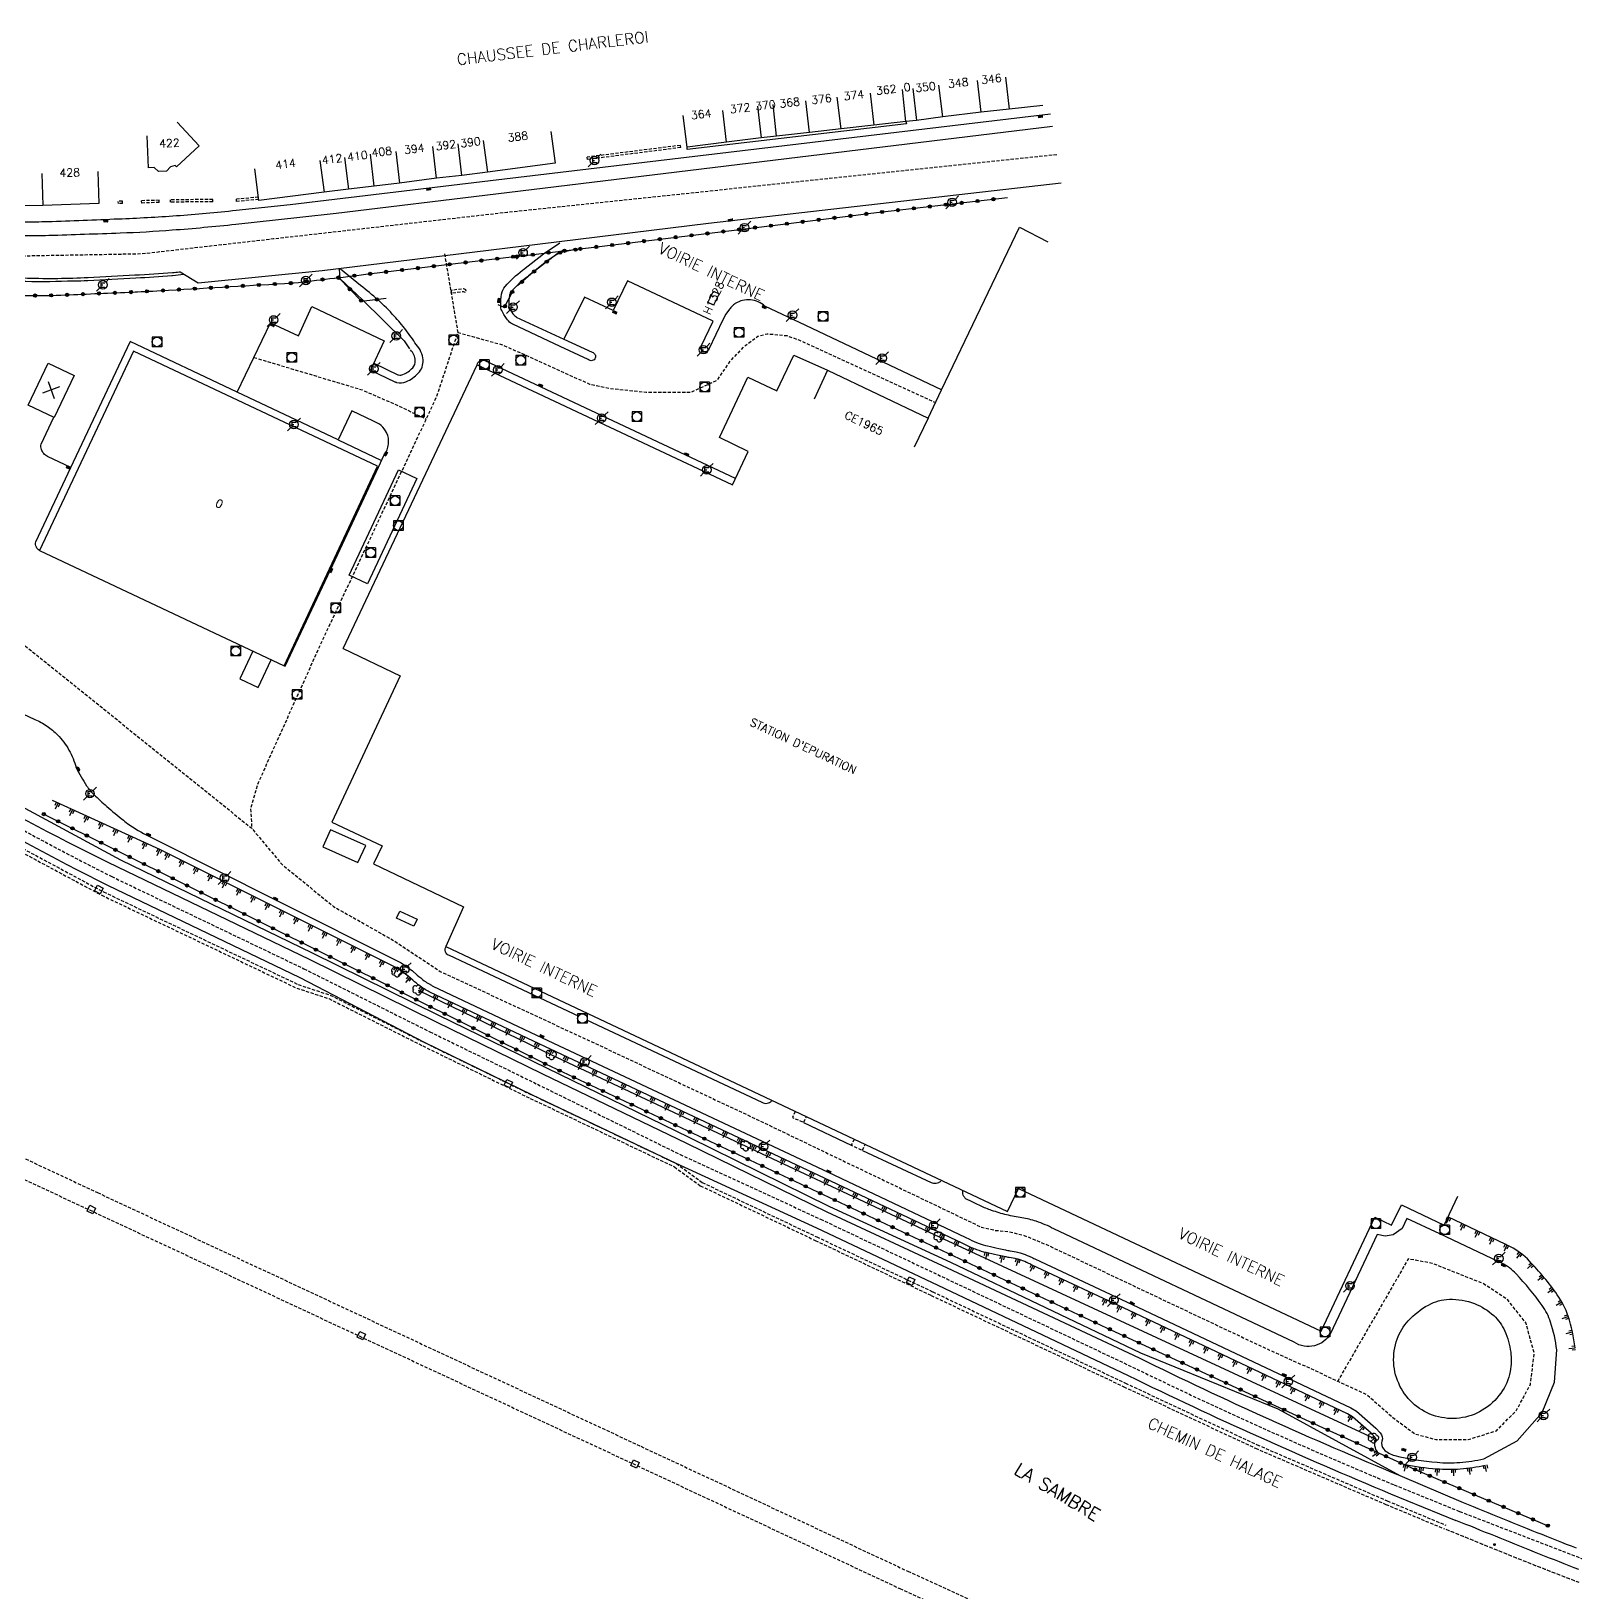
# Model space of a CAD drawing. Header units: millimetres. Extents: x 155999 to 157000, y 121000 to 122000.
# Drawn here: x 156177.3 to 156418.6, y 121188.3 to 121432.3 of the extents above; entities that cross this region are included whole.
import ezdxf
from ezdxf.enums import TextEntityAlignment as Align

# ---------------------------------------------------------------- set-up
doc = ezdxf.new("R2010")
doc.units = ezdxf.units.MM
doc.linetypes.add('DASHED', pattern=[0.75, 0.5, -0.25])
doc.layers.get('0').update_dxf_attribs({"linetype": 'CONTINUOUS'})
for name, color, linetype in [('W0001', 6, 'DASHED'), ('W0008', 7, 'CONTINUOUS'), ('W0017', 7, 'CONTINUOUS'), ('W0100', 7, 'CONTINUOUS'), ('W0112', 1, 'DASHED'), ('W0211', 2, 'CONTINUOUS'), ('W0300', 7, 'CONTINUOUS'), ('W0302', 3, 'CONTINUOUS'), ('W0322', 7, 'CONTINUOUS'), ('W0400', 7, 'CONTINUOUS'), ('W0420', 7, 'CONTINUOUS'), ('W0454', 7, 'CONTINUOUS'), ('W0471', 7, 'CONTINUOUS'), ('W0500', 5, 'DASHED'), ('W0984', 7, 'CONTINUOUS'), ('W0989', 7, 'CONTINUOUS'), ('W0991', 7, 'CONTINUOUS'), ('W1102', 7, 'CONTINUOUS')]:
    doc.layers.add(name, color=color, linetype=linetype)
doc.styles.get("Standard").update_dxf_attribs({"font": 'romans.shx', "width": 0.85})

# ---------------------------------------------------------------- blocks, each defined once
blk = doc.blocks.new('t211o')
at = {"color": 0, "linetype": 'Continuous'}
for p, q in [((-0.29, 0.5), (-0.29, 0)), ((0, 1), (0, 0)), ((0.29, 0.5), (0.29, 0))]:
    blk.add_line(p, q, dxfattribs=at)
blk = doc.blocks.new('t322o')
at = {"color": 0, "linetype": 'Continuous'}
for radius in [0.25, 0.15]:
    blk.add_circle((0, 0), radius, dxfattribs=at)
blk = doc.blocks.new('t991o')
at = {"color": 0, "linetype": 'Continuous'}
for p, q in [((-1, 1), (1, -1)), ((-1, -1), (1, 1))]:
    blk.add_line(p, q, dxfattribs=at)
blk = doc.blocks.new('T400')
for p, q in [((-0.15, 0.3), (0.15, 0.3)), ((-0.15, -0.25), (-0.15, 0.3)), ((-0.15, 0.15), (0.15, 0.15)), ((-0.15, 0), (0.15, 0)), ((0.15, 0.3), (0.15, -0.25)), ((-0.15, -0.15), (0.15, -0.15)), ((-0.15, -0.25), (-0.15, -0.3)), ((-0.15, -0.3), (0.15, -0.3)), ((0.15, -0.3), (0.15, -0.25))]:
    blk.add_line(p, q)
blk = doc.blocks.new('T300')
for p, q in [((-0.8, 0.51), (-0.86, 0.34)), ((-0.86, 0.34), (-0.86, 0.17)), ((-0.86, 0.17), (-0.74, 0.06)), ((-0.69, 0.63), (-0.8, 0.51)), ((-0.8, -0.06), (-0.74, 0.06)), ((-0.74, 0.06), (-0.69, 0.11)), ((-0.57, 0.69), (-0.69, 0.63)), ((-0.46, 0.69), (-0.57, 0.69)), ((-0.29, 0.63), (-0.46, 0.69)), ((-0.29, 0.63), (-0.17, 0.74)), ((-0.23, 0.57), (-0.29, 0.63)), ((-0.17, 0.74), (-0.06, 0.8)), ((-0.06, 0.8), (0.06, 0.8)), ((0.06, 0.8), (0.23, 0.74)), ((0.23, 0.74), (0.34, 0.63)), ((0.34, 0.63), (0.4, 0.51)), ((0.46, 0.46), (0.34, 0.46)), ((0.4, 0.51), (0.4, 0.46)), ((0.57, 0.4), (0.46, 0.46)), ((0.57, 0.4), (0.69, 0.29)), ((0.69, 0.29), (0.74, 0.17)), ((0.74, 0.06), (0.69, -0.17)), ((0.74, 0.17), (0.74, 0.06)), ((-0.8, -0.17), (-0.8, -0.06)), ((-0.8, -0.23), (-0.8, -0.17)), ((-0.74, -0.34), (-0.8, -0.23)), ((-0.69, -0.4), (-0.74, -0.34)), ((-0.51, -0.46), (-0.69, -0.4)), ((-0.4, -0.46), (-0.51, -0.46)), ((-0.4, -0.46), (-0.34, -0.46)), ((-0.34, -0.46), (-0.34, -0.4)), ((-0.34, -0.51), (-0.34, -0.46)), ((-0.29, -0.63), (-0.34, -0.51)), ((-0.17, -0.74), (-0.29, -0.63)), ((-0.06, -0.8), (-0.17, -0.74)), ((0.06, -0.8), (-0.06, -0.8)), ((0.17, -0.74), (0.06, -0.8)), ((0.23, -0.69), (0.17, -0.74)), ((0.29, -0.46), (0.23, -0.46)), ((0.29, -0.63), (0.23, -0.69)), ((0.46, -0.4), (0.29, -0.46)), ((0.34, -0.51), (0.29, -0.63)), ((0.34, -0.51), (0.34, -0.46)), ((0.57, -0.34), (0.46, -0.4)), ((0.63, -0.29), (0.57, -0.34)), ((0.69, -0.17), (0.63, -0.29))]:
    blk.add_line(p, q)
blk = doc.blocks.new('T471')
for p, q in [((-0.333334, 0.333334), (-0.333334, -0.333334)), ((-0.333334, 0.333334), (0.333334, 0.333334)), ((-0.333334, 0), (0, 0)), ((0.500001, 0.500001), (1.000002, 1.000002)), ((-0.500001, -0.500001), (-1.000002, -1.000002)), ((-0.333334, -0.333334), (0.333334, -0.333334))]:
    blk.add_line(p, q)
blk.add_ellipse((0, 0), major_axis=(0.471405, 0.471405), ratio=1, start_param=5.4977871438, end_param=11.780972451)
blk = doc.blocks.new('T420')
for p, q in [((0.75, 0.75), (-0.75, 0.75)), ((-0.75, 0.75), (-0.75, -0.75)), ((0.75, 0.75), (0.75, -0.75)), ((0.75, -0.75), (-0.75, -0.75))]:
    blk.add_line(p, q)
blk.add_ellipse((0, 0), major_axis=(-0.53, 0.53), ratio=1, start_param=3.926991, end_param=10.210176)
blk = doc.blocks.new('t112o')
at = {"color": 0, "linetype": 'Continuous'}
for p, q in [((-0.5, 0.5), (0.5, 0.5)), ((-0.5, -0.5), (-0.5, 0.5)), ((0.5, 0.5), (0.5, -0.5)), ((0.5, -0.5), (-0.5, -0.5))]:
    blk.add_line(p, q, dxfattribs=at)

msp = doc.modelspace()

# ---------------------------------------------------------------- linework, layer by layer
at = {"layer": 'W0001'}
msp.add_line((156400.48, 121201.04), (156442.7, 121184.78), dxfattribs=at)
at = {"layer": 'W0001', "flags": 128}
for points in [[(156337.54, 121413.03), (156251.66, 121404), (156215.16, 121399.86), (156194.63, 121397.52), (156174.93, 121397.16), (156159.98, 121398.11), (156148.95, 121401.19), (156138.86, 121404.2)], [(156241.87, 121397.54), (156243.94, 121385.26), (156240.59, 121375.14), (156222.59, 121336.75), (156212.74, 121314.87), (156211.56, 121310.94), (156211.75, 121307.79)], [(156243.94, 121385.26), (156251.03, 121383.29), (156264.51, 121377.2), (156267.76, 121376.51), (156273.36, 121375.92), (156280.35, 121375.92), (156284.48, 121377.79), (156286.55, 121380.83), (156288.96, 121383.29), (156290.83, 121384.66), (156292.3, 121385.05), (156295.35, 121384.76), (156297.32, 121384.07), (156318.58, 121374.29)], [(156212.08, 121381.36), (156228.98, 121376.29), (156234.39, 121373.93), (156239, 121371.73)], [(156125.79, 121365.63), (156135.13, 121362.71), (156154.9, 121353.08), (156161.49, 121349.64), (156164.99, 121346.55), (156167.06, 121343.79), (156211.75, 121307.79), (156216.35, 121302.26), (156224.51, 121295.58), (156234.06, 121290.17), (156241.2, 121285.42), (156264.9, 121274.41), (156289.79, 121262.72), (156325.78, 121245.45), (156327.94, 121244.96), (156330.1, 121244.76), (156332.46, 121244.17), (156336.01, 121242.7), (156370.77, 121226.25), (156377.16, 121223.4), (156386.02, 121219.27), (156390.05, 121215.73), (156393.49, 121213.17), (156396.74, 121212.29), (156401.81, 121212.27), (156406.24, 121213.65), (156409.39, 121216.89), (156411.55, 121220.92), (156412.14, 121225.73), (156410.86, 121230.45), (156408.01, 121234.09), (156404.17, 121236.64), (156396.19, 121239.81), (156392.46, 121240.5), (156381.43, 121221.4)]]:
    msp.add_lwpolyline(points, dxfattribs=at)
at = {"layer": 'W0001'}
msp.add_lwpolyline([(156077.82, 121369.01), (156092.87, 121359.27), (156100.49, 121353.85), (156111.7, 121344.99), (156117.12, 121341.46), (156122.55, 121338.48), (156124.51, 121337.64), (156129.84, 121335.77), (156140.85, 121328.72, 0.030083), (156189.87, 121300.24), (156219.91, 121285.83), (156239.57, 121275.99), (156256.38, 121267.79), (156278.67, 121256.82), (156300.63, 121246.71), (156319.57, 121237.74), (156349.36, 121223.61, 0.015103), (156390.25, 121205.2), (156400.48, 121201.04)], format="xyb", dxfattribs=at)
at = {"layer": 'W0008'}
for p, q in [((156401.04, 121202.43), (156401.81, 121202.12)), ((156401.81, 121202.12), (156402.58, 121201.81)), ((156402.58, 121201.81), (156403.34, 121201.5)), ((156403.34, 121201.5), (156404.11, 121201.19)), ((156404.11, 121201.19), (156404.87, 121200.88)), ((156400.68, 121199.34), (156399.91, 121199.65)), ((156401.45, 121199.03), (156400.68, 121199.34)), ((156402.22, 121198.72), (156401.45, 121199.03)), ((156402.98, 121198.41), (156402.22, 121198.72)), ((156404.87, 121200.88), (156405.64, 121200.57)), ((156405.64, 121200.57), (156406.41, 121200.26)), ((156406.41, 121200.26), (156407.17, 121199.94)), ((156407.17, 121199.94), (156407.94, 121199.63)), ((156407.94, 121199.63), (156408.71, 121199.32)), ((156408.71, 121199.32), (156409.47, 121199.02)), ((156409.47, 121199.02), (156410.24, 121198.71)), ((156410.24, 121198.71), (156411.01, 121198.4)), ((156403.75, 121198.09), (156402.98, 121198.41)), ((156404.52, 121197.78), (156403.75, 121198.09)), ((156405.29, 121197.47), (156404.52, 121197.78)), ((156406.06, 121197.16), (156405.29, 121197.47)), ((156406.82, 121196.85), (156406.06, 121197.16)), ((156407.59, 121196.54), (156406.82, 121196.85)), ((156408.36, 121196.23), (156407.59, 121196.54)), ((156411.01, 121198.4), (156411.77, 121198.09)), ((156411.77, 121198.09), (156412.54, 121197.78)), ((156412.54, 121197.78), (156413.31, 121197.48)), ((156413.31, 121197.48), (156414.08, 121197.17)), ((156414.08, 121197.17), (156414.84, 121196.86)), ((156414.84, 121196.86), (156415.61, 121196.56)), ((156415.61, 121196.56), (156416.38, 121196.26)), ((156409.13, 121195.92), (156408.36, 121196.23)), ((156409.9, 121195.61), (156409.13, 121195.92)), ((156410.67, 121195.3), (156409.9, 121195.61)), ((156411.44, 121194.99), (156410.67, 121195.3)), ((156412.2, 121194.69), (156411.44, 121194.99)), ((156412.97, 121194.38), (156412.2, 121194.69)), ((156413.74, 121194.07), (156412.97, 121194.38)), ((156414.51, 121193.77), (156413.74, 121194.07)), ((156416.38, 121196.26), (156417.15, 121195.95)), ((156417.15, 121195.95), (156417.92, 121195.65)), ((156417.92, 121195.65), (156418.69, 121195.35)), ((156415.28, 121193.46), (156414.51, 121193.77)), ((156416.06, 121193.16), (156415.28, 121193.46)), ((156416.83, 121192.86), (156416.06, 121193.16)), ((156417.6, 121192.55), (156416.83, 121192.86)), ((156418.37, 121192.25), (156417.6, 121192.55)), ((156419.13, 121191.96), (156418.37, 121192.25))]:
    msp.add_line(p, q, dxfattribs=at)
at = {"layer": 'W0008', "flags": 128}
for points in [[(156336.56, 121419.36), (156249.04, 121408.94)], [(156336.86, 121417.42), (156249.87, 121406.85)], [(156313.95, 121418.23), (156314.03, 121417.84), (156279.8, 121413.86), (156279.8, 121414.21)], [(156253.84, 121398.74), (156283.12, 121402.31), (156338.21, 121408.65)], [(156211.92, 121335.48), (156209.87, 121331.14), (156212.75, 121329.79), (156214.8, 121334.12)], [(156297.98, 121261.82), (156305.43, 121258.27)]]:
    msp.add_lwpolyline(points, dxfattribs=at)
for points in [[(156249.04, 121408.94), (156223.37, 121405.85), (156217.76, 121405.19), (156209.3, 121404.3, -0.00817), (156199.97, 121403.46, -0.008455), (156190.93, 121402.96, -0.00086), (156179.88, 121402.54, -0.005123), (156178.02, 121402.5, -0.031314), (156170.47, 121402.86, -0.019222), (156158.3, 121404.68, -0.01787), (156148.63, 121406.87, -0.008289), (156140.79, 121409.14, -0.014722)], [(156249.87, 121406.85), (156224.95, 121403.85), (156219.28, 121403.2), (156209.24, 121402.12, -0.007972), (156199.32, 121401.22, -0.009775), (156191.21, 121400.76, -0.001005), (156180.04, 121400.38, -0.005557), (156178.02, 121400.34, -0.029816), (156169.73, 121400.75, -0.02021), (156157.64, 121402.58, -0.017052), (156149.09, 121404.53, -0.003608), (156139.96, 121407.11, -0.013063)], [(156140.8, 121399.29), (156151.98, 121396.45, 0.02217), (156162.06, 121394.36, 0.032756), (156169, 121393.7, 0.03544), (156183.91, 121393.34, 0.016968), (156186.14, 121393.37, 0.002623), (156193.66, 121393.78, 0.003517), (156199.26, 121394.15, 0.003588), (156199.39, 121394.16, 0.027797), (156201.09, 121394.38)], [(156144.01, 121398.83, -0.014535), (156149.75, 121397.47, 0.010396), (156153.02, 121396.71, 0.011399), (156160.97, 121395.22, 0.014596), (156167.23, 121394.38, 0.019043), (156176.72, 121393.75, 0.01913), (156186.18, 121393.85, 0.002462), (156193.5, 121394.24, 0.003064), (156199.38, 121394.62, 0.025621), (156200.39, 121394.74, -0.180778), (156200.54, 121394.71), (156203.36, 121393.01), (156222.74, 121394.93), (156253.84, 121398.74)], [(156319.53, 121376.31), (156298.35, 121386.36), (156291.94, 121389.35, 0.169032), (156289.69, 121390.36, 0.169032), (156287.3, 121389.76, 0.042456), (156286.8, 121389.37, 0.042456), (156286.38, 121388.9), (156285.85, 121388.1), (156285.36, 121387.23), (156283.15, 121382.62, -0.205327), (156282.8, 121382.26, -0.205327), (156282.3, 121382.26, -0.197703), (156281.95, 121382.61, -0.197703), (156281.96, 121383.1), (156283.82, 121387.01), (156270.44, 121393.32), (156268.23, 121388.7), (156263.72, 121390.79), (156260.52, 121384.19), (156264.94, 121382.16, -0.216654), (156265.38, 121381.82, -0.216654), (156265.42, 121381.26, -0.249734), (156264.94, 121380.85, -0.249734), (156264.33, 121381.01), (156259.96, 121383.05), (156252.53, 121386.53, -0.03518), (156252.42, 121386.59, -0.018596), (156252.23, 121386.73, -0.072364), (156251.53, 121387.44, -0.050437), (156250.81, 121388.67, -0.104678), (156250.65, 121389.4, -0.041202), (156250.78, 121391.26, -0.143289), (156251.33, 121392.43, -0.048874), (156254.05, 121394.97), (156254.2, 121395.08), (156257.35, 121397.56), (156259.9, 121399.28)], [(156216.79, 121333.19), (156216.98, 121333.12), (156224.07, 121348.18), (156231.54, 121364.21), (156232.42, 121366.12, 0.139449), (156233.12, 121367.8, 0.139449), (156232.82, 121369.6, 0.1053), (156231.98, 121370.7, 0.1053), (156230.76, 121371.37), (156227.37, 121372.99), (156225.25, 121368.49), (156209.47, 121375.94), (156214.68, 121386.77), (156219.05, 121384.71), (156221.12, 121389.31), (156232.44, 121383.95), (156230.3, 121379.35), (156234.12, 121377.54, 0.0344), (156234.19, 121377.51, 0.012592), (156234.39, 121377.45, 0.166855), (156235.85, 121377.56, 0.102668), (156237.77, 121378.9, 0.210416), (156238.51, 121380.96, 0.173527), (156237.45, 121383.36, 0.01978), (156235.82, 121385.65, 0.01978), (156234.01, 121387.81, 0.025045), (156231.49, 121390.33, 0.025045), (156228.74, 121392.58), (156225.6, 121395.15)], [(156246.95, 121380.22, -0.115083), (156247.12, 121380.59, -0.115083), (156247.43, 121380.85, -0.110337), (156247.81, 121380.94, -0.110337), (156248.19, 121380.86), (156287.28, 121362.47)], [(156178.6, 121351.19, -0.082247), (156178.3, 121351.42, -0.082247), (156178.09, 121351.72, -0.090078), (156177.98, 121352.12, -0.090078), (156178.02, 121352.53), (156183.5, 121364.15), (156179.82, 121365.9, -0.105549), (156179.24, 121366.34, -0.105549), (156178.89, 121366.97, -0.059117), (156178.81, 121367.38, -0.059117), (156178.84, 121367.79), (156180.81, 121372.03)], [(156173.21, 121326.99), (156177.88, 121324.8, -0.047793), (156179.76, 121323.75, -0.047793), (156181.41, 121322.37, -0.065719), (156183.19, 121320.01, -0.065719), (156184.29, 121317.27, 0.029996), (156185.94, 121314.43, 0.054434), (156187.1, 121313.05, 0.011744), (156189.1, 121311.21, 0.009438), (156191.69, 121309.03, 0.036016), (156193.61, 121307.68, 0.022654), (156196.9, 121305.92), (156215.35, 121296.66), (156235.12, 121286.77), (156236.87, 121285.49), (156237.61, 121284.85, 0.017826), (156238.7, 121283.97, 0.027575), (156239.46, 121283.47, 0.008097), (156239.84, 121283.25, 0.014451), (156240.06, 121283.14), (156257.12, 121275.06), (156301.8, 121254.04), (156323.24, 121243.92), (156323.89, 121243.58, 0.030139), (156325.4, 121242.92, 0.035814), (156326.73, 121242.52, 0.000079), (156328.47, 121242.14, -0.000129), (156329.54, 121241.91, -0.001444), (156330.19, 121241.77, 0.013224), (156330.26, 121241.75), (156331.21, 121241.59, -0.036902), (156331.98, 121241.4, -0.021713), (156333.24, 121240.93, -0.012946), (156333.44, 121240.84, 0.003839), (156334.12, 121240.51), (156349.31, 121233.39), (156383.47, 121217.25), (156384.39, 121216.7), (156387.38, 121214.05), (156388.07, 121213.32, -0.276909), (156388.35, 121212.04, 0.279608), (156388.64, 121210.76, 0.141103), (156390.34, 121209.79, 0.040645), (156396.95, 121208.72, 0.038762), (156400.51, 121208.71, 0.036547), (156404.24, 121209.27), (156409.47, 121212.06), (156413.38, 121216.52), (156415.28, 121221.22), (156415.66, 121226.28, 0.049154), (156414.69, 121230.63, 0.075768), (156413.38, 121233.22, 0.035053), (156409.29, 121238.17, 0.08232), (156407.1, 121239.83, 0.022384), (156406.87, 121239.94, -0.013093), (156406.48, 121240.11), (156397.41, 121244.44), (156392.23, 121246.83), (156391.52, 121245.25), (156390.11, 121244.25), (156388.84, 121244.05), (156387.58, 121244.34), (156380.31, 121228.85, -0.102144), (156379.26, 121227.64, -0.102144), (156377.81, 121226.94, -0.104329), (156376.17, 121226.88, -0.104329), (156374.65, 121227.48), (156337.06, 121245.2, 0.022524), (156335.72, 121245.85, 0.022524), (156334.33, 121246.38, 0.017421), (156333.22, 121246.7, 0.017421), (156332.09, 121246.94, -0.026389), (156329.7, 121247.39, -0.026389), (156327.36, 121248.08, -0.020562), (156325.6, 121248.79, -0.020562), (156323.9, 121249.64, -0.104927), (156323.39, 121249.86, -0.104927), (156323.02, 121250.27, -0.078482), (156322.87, 121250.66, -0.078482), (156322.84, 121251.08)], [(156242.08, 121289.29, 0.14124), (156241.93, 121288.83, 0.14124), (156242.05, 121288.36, 0.097633), (156242.28, 121288.1, 0.097633), (156242.58, 121287.95), (156262.87, 121278.42)], [(156264.06, 121277.88), (156291.44, 121264.97, 0.08279), (156291.86, 121264.82, 0.08279), (156292.3, 121264.82, 0.073041), (156292.66, 121264.94, 0.073041), (156292.98, 121265.16)], [(156307.16, 121257.44), (156317.89, 121252.46, 0.074825), (156318.27, 121252.34, 0.074825), (156318.67, 121252.33, 0.079494), (156319.08, 121252.45, 0.079494), (156319.43, 121252.69)], [(156402.81, 121233.53, -0.087716), (156405.8, 121231.64, -0.104721), (156407.53, 121229.23, -0.070589), (156408.46, 121225.93, -0.080622), (156408.38, 121222.92, -0.109511), (156406.93, 121219.55, -0.100521), (156404.01, 121216.85, -0.105968), (156400.47, 121215.63, -0.104786), (156396.7, 121215.95, -0.10187), (156393.45, 121217.72, -0.102047), (156391.16, 121220.63, -0.101372), (156390.18, 121224.28, -0.102316), (156390.73, 121227.98, -0.098524), (156392.46, 121230.84, -0.082396), (156395.6, 121233.3, -0.117424), (156398.88, 121234.19, -0.099975), (156402.81, 121233.53)]]:
    msp.add_lwpolyline(points, format="xyb", dxfattribs=at)
at = {"layer": 'W0008'}
for points in [[(156128.32, 121340.34), (156142.03, 121329.89, 0.035928), (156190.76, 121301.75), (156220.74, 121287.33), (156240.44, 121277.6), (156257.19, 121269.43), (156279.67, 121258.59), (156301.63, 121247.88), (156320.39, 121239.11), (156350.4, 121225.04, 0.017121), (156391.14, 121206.67), (156401.04, 121202.43)], [(156121.85, 121337.15), (156129.18, 121334.41), (156140.03, 121327.47, 0.030084), (156189.21, 121298.89), (156219.24, 121284.49), (156238.7, 121274.38), (156255.57, 121266.15), (156278.03, 121255.47), (156300, 121245.35), (156318.93, 121236.39), (156348.71, 121222.26, 0.015102), (156389.68, 121203.82), (156399.91, 121199.65)]]:
    msp.add_lwpolyline(points, format="xyb", dxfattribs=at)
at = {"layer": 'W0017'}
for p, q in [((156183.5, 121364.15), (156192.76, 121383.79)), ((156209.47, 121375.94), (156192.77, 121383.82)), ((156225.25, 121368.49), (156232.03, 121365.26))]:
    msp.add_line(p, q, dxfattribs=at)
at = {"layer": 'W0017', "flags": 128}
for points in [[(156260.61, 121398.24), (156258.09, 121396.54), (156254.97, 121394.08), (156254.81, 121393.96, 0.048874), (156252.27, 121391.6, 0.143289), (156252.03, 121391.07, 0.041202), (156251.91, 121389.41, 0.104678), (156251.96, 121389.2, 0.050437), (156252.55, 121388.18, 0.072364), (156252.99, 121387.73, 0.015462), (156253.09, 121387.66), (156260.5, 121384.19)], [(156230.82, 121380.44), (156234.59, 121378.64, 0.008999), (156234.69, 121378.62, 0.166855), (156235.38, 121378.67, 0.102668), (156236.9, 121379.73, 0.210416), (156237.3, 121380.88, 0.173527), (156236.57, 121382.52)]]:
    msp.add_lwpolyline(points, format="xyb", dxfattribs=at)
msp.add_lwpolyline([(156225.4, 121395.14), (156225.53, 121393.7), (156229.03, 121390.33), (156235.58, 121383.93), (156236.38, 121382.72)], dxfattribs=at)
for points in [[(156234.69, 121363.8), (156237.56, 121362.44), (156229.83, 121345.99), (156226.96, 121347.34)], [(156228.35, 121302.43), (156229.55, 121305.1), (156224.07, 121307.56), (156222.87, 121304.9)], [(156237.1, 121292.47), (156234.36, 121293.74), (156234.87, 121294.85), (156237.61, 121293.58)]]:
    msp.add_lwpolyline(points, close=True, dxfattribs=at)
at = {"layer": 'W0100'}
for p, q in [((156335.38, 121420.74), (156330.11, 121420.17)), ((156279.8, 121414.21), (156279.16, 121419.17)), ((156315.61, 121418.38), (156313.95, 121418.23)), ((156319.74, 121418.93), (156315.61, 121418.38)), ((156325.73, 121419.65), (156319.74, 121418.93)), ((156330.11, 121420.17), (156325.73, 121419.65)), ((156195.6, 121410.98), (156195.39, 121415.97)), ((156200.11, 121418.09), (156203.51, 121414.43)), ((156258.49, 121416.68), (156259.16, 121411.72)), ((156293.76, 121415.92), (156291.34, 121415.65)), ((156298.9, 121416.48), (156293.76, 121415.92)), ((156303.82, 121417.08), (156298.9, 121416.48)), ((156308.95, 121417.66), (156303.82, 121417.08)), ((156313.95, 121418.23), (156308.95, 121417.66)), ((156203.51, 121414.43), (156199.97, 121411.14)), ((156285.95, 121415), (156279.8, 121414.21)), ((156291.34, 121415.65), (156285.95, 121415)), ((156196.48, 121411.01), (156195.6, 121410.98)), ((156197.16, 121410.39), (156196.48, 121411.01)), ((156199.06, 121411.11), (156198.45, 121410.46)), ((156199.77, 121411.36), (156199.06, 121411.11)), ((156199.97, 121411.14), (156199.77, 121411.36)), ((156259.16, 121411.72), (156248.58, 121410.29)), ((156187.69, 121410.4), (156187.86, 121405.4)), ((156198.45, 121410.46), (156197.16, 121410.39)), ((156212.86, 121405.87), (156212.23, 121410.84)), ((156234.86, 121408.59), (156230.86, 121408.13)), ((156240.61, 121409.34), (156234.86, 121408.59)), ((156244.58, 121409.76), (156240.61, 121409.34)), ((156248.58, 121410.29), (156244.58, 121409.76)), ((156223.04, 121407.16), (156212.86, 121405.87)), ((156226.85, 121407.65), (156223.04, 121407.16)), ((156230.86, 121408.13), (156226.85, 121407.65)), ((156179.08, 121405.1), (156172.7, 121405.03)), ((156187.86, 121405.4), (156179.08, 121405.1))]:
    msp.add_line(p, q, dxfattribs=at)
at = {"layer": 'W0100', "flags": 128}
for points in [[(156226.03, 121335.88), (156246.95, 121380.22), (156284.13, 121362.75), (156286.85, 121361.47), (156289.33, 121366.68), (156284.83, 121368.85), (156289.27, 121378.27), (156293.79, 121376.14), (156296.44, 121381.73), (156301.73, 121379.34), (156317.42, 121371.85), (156319.53, 121376.31), (156331.71, 121401.7), (156336.15, 121399.4)], [(156178.59, 121351.21), (156216.79, 121333.19), (156231.39, 121364.34), (156193.29, 121382.33), (156178.6, 121351.19)], [(156226.03, 121335.88), (156234.93, 121331.6), (156224.26, 121308.73), (156232.11, 121305.02), (156230.77, 121302.21), (156244.82, 121295.51), (156242.08, 121289.29), (156329.81, 121247.91), (156331.57, 121251.51), (156378.84, 121229.22), (156387.24, 121247.01), (156389.86, 121245.79), (156391.38, 121248.94), (156398.05, 121245.79), (156400.19, 121250.31)]]:
    msp.add_lwpolyline(points, dxfattribs=at)
for points in [[(156283.9, 121391.73), (156284.78, 121391.29), (156283.89, 121389.51), (156283.01, 121389.95)], [(156183.99, 121378.55), (156180.88, 121371.99), (156176.82, 121373.91), (156179.93, 121380.47)]]:
    msp.add_lwpolyline(points, close=True, dxfattribs=at)
at = {"layer": 'W0112'}
for p, q in [((156278.73, 121414.49), (156264.18, 121412.65)), ((156278.77, 121414.14), (156264.22, 121412.29)), ((156278.77, 121414.14), (156278.73, 121414.49)), ((156264.22, 121412.29), (156264.18, 121412.65)), ((156212.8, 121406.4), (156209.35, 121406.07)), ((156191.55, 121405.77), (156190.9, 121405.74)), ((156190.92, 121405.38), (156190.9, 121405.74)), ((156191.57, 121405.41), (156190.92, 121405.38)), ((156191.57, 121405.41), (156191.55, 121405.77)), ((156197.28, 121405.91), (156194.54, 121405.84)), ((156194.55, 121405.48), (156194.54, 121405.84)), ((156197.29, 121405.56), (156194.55, 121405.48)), ((156197.29, 121405.56), (156197.28, 121405.91)), ((156205.67, 121406.03), (156199.07, 121405.98)), ((156199.07, 121405.62), (156199.07, 121405.98)), ((156205.67, 121405.68), (156199.07, 121405.62)), ((156205.67, 121405.68), (156205.67, 121406.03)), ((156209.39, 121405.71), (156209.35, 121406.07)), ((156212.84, 121406.05), (156209.39, 121405.71)), ((156398.83, 121198.04), (156398.07, 121198.34)), ((156399.58, 121197.73), (156398.83, 121198.04)), ((156400.33, 121197.42), (156399.58, 121197.73)), ((156401.08, 121197.12), (156400.33, 121197.42)), ((156401.83, 121196.81), (156401.08, 121197.12)), ((156402.58, 121196.51), (156401.83, 121196.81)), ((156403.33, 121196.2), (156402.58, 121196.51)), ((156404.08, 121195.9), (156403.33, 121196.2)), ((156404.84, 121195.59), (156404.08, 121195.9)), ((156405.59, 121195.29), (156404.84, 121195.59)), ((156406.34, 121194.98), (156405.59, 121195.29)), ((156407.09, 121194.68), (156406.34, 121194.98)), ((156407.84, 121194.38), (156407.09, 121194.68)), ((156408.6, 121194.07), (156407.84, 121194.38)), ((156409.35, 121193.77), (156408.6, 121194.07)), ((156410.1, 121193.47), (156409.35, 121193.77)), ((156410.86, 121193.17), (156410.1, 121193.47)), ((156411.61, 121192.87), (156410.86, 121193.17)), ((156412.36, 121192.57), (156411.61, 121192.87)), ((156413.12, 121192.27), (156412.36, 121192.57)), ((156413.87, 121191.98), (156413.12, 121192.27)), ((156414.63, 121191.68), (156413.87, 121191.98)), ((156415.38, 121191.39), (156414.63, 121191.68)), ((156416.14, 121191.09), (156415.38, 121191.39)), ((156416.9, 121190.8), (156416.14, 121191.09)), ((156417.65, 121190.51), (156416.9, 121190.8)), ((156418.42, 121190.22), (156417.65, 121190.51)), ((156419.18, 121189.92), (156418.42, 121190.22))]:
    msp.add_line(p, q, dxfattribs=at)
at = {"layer": 'W0112', "flags": 128}
msp.add_lwpolyline([(156245.25, 121391.89), (156244.86, 121392.08), (156242.89, 121391.83), (156242.94, 121391.44), (156244.79, 121391.67), (156245.08, 121391.53)], close=True, dxfattribs=at)
at = {"layer": 'W0112'}
for points in [[(156075.95, 121365.93), (156091.14, 121356.19), (156105.87, 121346.95), (156107.14, 121345.77), (156121.57, 121336.7), (156123.88, 121335.59), (156139.49, 121325.62), (156164.44, 121310.15), (156188.31, 121297.32), (156218.78, 121282.81), (156223.79, 121281.17), (156238.47, 121273.78), (156255.25, 121265.59), (156277.79, 121254.88), (156281.84, 121251.93), (156299.78, 121243.4), (156317.89, 121234.81), (156348, 121220.54), (156368.57, 121210.92), (156388.94, 121202.15), (156398.07, 121198.34)], [(156076.28, 121366.44), (156091.46, 121356.7), (156105.52, 121347.86), (156107.59, 121346.08), (156121.85, 121337.15), (156124.17, 121336.12), (156139.81, 121326.13), (156164.74, 121310.67), (156188.58, 121297.85), (156219, 121283.37), (156224.02, 121281.72), (156238.74, 121274.31), (156255.51, 121266.13), (156278.1, 121255.4), (156282.14, 121252.44), (156300.03, 121243.95), (156318.15, 121235.36), (156348.26, 121221.09), (156368.82, 121211.47), (156389.18, 121202.7), (156398.31, 121198.9)], [(156144.99, 121277.68), (156166.23, 121260.9), (156187.65, 121250.86), (156229.79, 121231.17), (156272.55, 121211.22), (156314.28, 121191.7), (156342.95, 121178.52), (156341.91, 121176.25), (156364.86, 121165.69), (156393.31, 121153.76), (156411.52, 121146.6), (156437.83, 121137.13), (156460.04, 121128.67), (156484.38, 121118.16), (156503.8, 121108.59), (156523.24, 121098), (156550.53, 121082.81)], [(156143.14, 121275.33), (156164.64, 121258.34), (156186.39, 121248.15), (156228.53, 121228.46), (156271.28, 121208.52), (156313.02, 121188.99), (156364.66, 121165.23), (156393.13, 121153.3), (156411.35, 121146.13), (156437.66, 121136.66), (156459.85, 121128.21), (156484.17, 121117.71), (156503.57, 121108.15), (156523, 121097.57), (156550.28, 121082.37)]]:
    msp.add_lwpolyline(points, dxfattribs=at)
at = {"layer": 'W0112', "flags": 128}
for points in [[(156296.67, 121263.54), (156296.23, 121262.6), (156297.98, 121261.82), (156298.41, 121262.73)], [(156305.87, 121259.2), (156305.43, 121258.27), (156307.16, 121257.44), (156307.61, 121258.39)]]:
    msp.add_lwpolyline(points, dxfattribs=at)
at = {"layer": 'W0211'}
msp.add_lwpolyline([(156131.71, 121337.97), (156142.8, 121331.07), (156167.83, 121315.46), (156191.24, 121302.85), (156221.18, 121288.33), (156240.95, 121278.6), (156257.82, 121270.38), (156280.02, 121259.53), (156302.02, 121248.68), (156320.92, 121239.98), (156350.61, 121225.83), (156372.05, 121217.1), (156391.14, 121206.67)], dxfattribs=at)
at = {"layer": 'W0211', "flags": 128}
msp.add_lwpolyline([(156197.41, 121304.46), (156180.6, 121312.14)], dxfattribs=at)
for points in [[(156387.68, 121210.26, -0.244365), (156387.35, 121212.37, 0.276909), (156387.3, 121212.59), (156386.64, 121213.29), (156383.75, 121215.84), (156382.97, 121216.32), (156348.86, 121232.43), (156333.67, 121239.55, -0.003839), (156332.97, 121239.89, 0.012946), (156332.82, 121239.96, 0.021713), (156331.65, 121240.4, 0.036902), (156331.03, 121240.55), (156330.08, 121240.71, -0.013224), (156329.95, 121240.73, 0.001444), (156329.32, 121240.87, 0.000129), (156328.25, 121241.11, -0.000079), (156326.5, 121241.49, -0.035814), (156325.02, 121241.92, -0.030139), (156323.4, 121242.64), (156322.77, 121242.97), (156301.35, 121253.08), (156256.67, 121274.1), (156239.6, 121282.18, -0.014451), (156239.33, 121282.32, -0.008097), (156238.92, 121282.55, -0.027575), (156238.07, 121283.12, -0.017826), (156236.92, 121284.05), (156236.21, 121284.66), (156234.57, 121285.86), (156214.87, 121295.71), (156197.39, 121304.47)], [(156418.53, 121226.63, 0.049154), (156417.44, 121231.53, 0.075768), (156415.74, 121234.9, 0.035053), (156411.39, 121240.17, 0.08232), (156408.44, 121242.4, 0.022384), (156407.98, 121242.61, -0.013093), (156407.72, 121242.73), (156398.65, 121247.06)], [(156404.48, 121208.24, -0.036547), (156400.59, 121207.65, -0.038762), (156396.87, 121207.66, -0.029854), (156391.87, 121208.36, -0.029854)]]:
    msp.add_lwpolyline(points, format="xyb", dxfattribs=at)
at = {"layer": 'W0302', "flags": 128}
msp.add_lwpolyline([(156237.77, 121282.5), (156258.59, 121272.39), (156288.95, 121258.14), (156319.17, 121243.93), (156387.05, 121212.5)], dxfattribs=at)
at = {"layer": 'W0322', "flags": 128}
for points in [[(156253.17, 121397.11), (156290.13, 121401.6), (156305.74, 121403.53), (156308.49, 121403.88), (156329.84, 121406.32)], [(156262.35, 121398.2), (156259.65, 121397.67), (156257.47, 121396.03), (156255.36, 121394.38), (156253.27, 121392.55)], [(156225.33, 121393.78), (156228.92, 121390.15), (156232.76, 121390.59)], [(156252.45, 121391.57), (156251.2, 121389.15), (156250.23, 121389.56)], [(156179.26, 121310), (156257.63, 121270.96), (156345.31, 121229.75), (156379.06, 121214.18), (156394.01, 121207.39), (156414.43, 121198.76)]]:
    msp.add_lwpolyline(points, dxfattribs=at)
msp.add_lwpolyline([(156140.91, 121396.7), (156157.95, 121393.18, 0.029277), (156170.39, 121391.36, 0.031972), (156181.9, 121391.1, 0.000235), (156192.56, 121391.54, 0.001896), (156193.88, 121391.6, 0.001798), (156198.73, 121391.86, 0.000451), (156218.05, 121392.98, 0.014646), (156218.33, 121393, 0.000361), (156229.57, 121394.34), (156253.2, 121397.16)], format="xyb", dxfattribs=at)
at = {"layer": 'W0454'}
for radius in [0.125, 0.105, 0.0025]:
    msp.add_circle((156405.93, 121195.87), radius, dxfattribs=at)
at = {"layer": 'W1102'}
for p, q in [((156313.95, 121418.23), (156313.44, 121423.21)), ((156315.06, 121423.35), (156315.61, 121418.38)), ((156319.74, 121418.93), (156319.11, 121423.89)), ((156325.73, 121419.65), (156325.13, 121424.61)), ((156329.51, 121425.14), (156330.11, 121420.17)), ((156293.76, 121415.92), (156293.21, 121420.89)), ((156298.9, 121416.48), (156298.33, 121421.44)), ((156303.82, 121417.08), (156303.24, 121422.04)), ((156308.38, 121422.62), (156308.95, 121417.66)), ((156285.95, 121415), (156285.33, 121419.96)), ((156290.77, 121420.62), (156291.34, 121415.65)), ((156234.25, 121413.55), (156234.86, 121408.59)), ((156240.61, 121409.34), (156240.02, 121414.3)), ((156244.58, 121409.76), (156243.99, 121414.72)), ((156247.92, 121415.25), (156248.58, 121410.29)), ((156222.41, 121412.12), (156223.04, 121407.16)), ((156226.23, 121412.61), (156226.85, 121407.65)), ((156230.86, 121408.13), (156230.28, 121413.09)), ((156178.97, 121410.1), (156179.08, 121405.1)), ((156301.73, 121379.34), (156299.63, 121374.81)), ((156317.42, 121371.85), (156315.26, 121367.34))]:
    msp.add_line(p, q, dxfattribs=at)

# ---------------------------------------------------------------- block references
at = {"layer": 'W0112'}
for p, rotation in [((156187.85, 121298.21), 331.731474911468), ((156251.84, 121267.89), 334.004484257918), ((156186.68, 121248.21), 334.8803714896979), ((156314.7, 121237.03), 334.630256198835), ((156228.86, 121228.5), 334.95320895668), ((156271.63, 121208.45), 334.9962620815211)]:
    msp.add_blockref('t112o', p, dxfattribs=dict(at, rotation=rotation))
at = {"layer": 'W0211'}
for p, rotation in [((156181.49, 121311.73), 155.4577432767393), ((156183.76, 121310.69), 155.4577432767393), ((156186.04, 121309.65), 155.4577432767393), ((156188.31, 121308.62), 155.4577432767393), ((156190.59, 121307.58), 155.4577432767393), ((156192.86, 121306.54), 155.4577432767393), ((156195.14, 121305.5), 155.4577432767393), ((156197.41, 121304.46), 155.4577432767393), ((156198.68, 121303.82), 153.3945383523445), ((156200.92, 121302.7), 153.3945383523445), ((156203.15, 121301.58), 153.3945383523445), ((156205.39, 121300.46), 153.3945383523445), ((156207.62, 121299.35), 153.3945383523445), ((156209.86, 121298.23), 153.3945383523445), ((156212.09, 121297.11), 153.3945383523445), ((156214.33, 121295.99), 153.3945383523445), ((156216.56, 121294.87), 153.4210510156167), ((156218.8, 121293.75), 153.4210510156167), ((156221.04, 121292.63), 153.4210510156167), ((156223.27, 121291.51), 153.4210510156167), ((156225.51, 121290.39), 153.4210510156167), ((156227.74, 121289.27), 153.4210510156167), ((156229.98, 121288.16), 153.4210510156167), ((156232.21, 121287.04), 153.4210510156167), ((156234.45, 121285.92), 153.4210510156167), ((156236.46, 121284.44), 139.0999446946706), ((156238.41, 121282.88), 145.7791033738445), ((156240.61, 121281.7), 154.6705179734577), ((156242.87, 121280.63), 154.6705179734577), ((156245.13, 121279.56), 154.6705179734577), ((156247.39, 121278.49), 154.6705179734577), ((156249.65, 121277.42), 154.6705179734577), ((156251.91, 121276.36), 154.6705179734577), ((156254.17, 121275.29), 154.6705179734577), ((156256.43, 121274.22), 154.6705179734577), ((156258.69, 121273.15), 154.7984322451871), ((156260.96, 121272.09), 154.7984322451871), ((156263.22, 121271.02), 154.7984322451871), ((156265.48, 121269.96), 154.7984322451871), ((156267.74, 121268.89), 154.7984322451871), ((156270, 121267.83), 154.7984322451871), ((156272.27, 121266.76), 154.7984322451871), ((156274.53, 121265.7), 154.7984322451871), ((156276.79, 121264.64), 154.7984322451871), ((156279.05, 121263.57), 154.7984322451871), ((156281.31, 121262.51), 154.7984322451871), ((156283.58, 121261.44), 154.7984322451871), ((156285.84, 121260.38), 154.7984322451871), ((156288.1, 121259.31), 154.7984322451871), ((156290.36, 121258.25), 154.7984322451871), ((156292.62, 121257.18), 154.7984322451871), ((156294.89, 121256.12), 154.7984322451871), ((156297.15, 121255.05), 154.7984322451871), ((156299.41, 121253.99), 154.7984322451871), ((156301.67, 121252.93), 154.7422752851461), ((156303.93, 121251.86), 154.7422752851461), ((156306.19, 121250.79), 154.7422752851461), ((156308.46, 121249.72), 154.7422752851461), ((156310.72, 121248.66), 154.7422752851461), ((156312.98, 121247.59), 154.7422752851461), ((156315.24, 121246.52), 154.7422752851461), ((156317.5, 121245.46), 154.7422752851461), ((156398.84, 121246.97), 154.4857387044104), ((156401.1, 121245.89), 154.4857387044104), ((156319.76, 121244.39), 154.7422752851461), ((156322.02, 121243.32), 154.7422752851461), ((156403.36, 121244.81), 154.4857387044104), ((156405.61, 121243.73), 154.4857387044104), ((156407.87, 121242.66), 156.2129549395748), ((156324.27, 121242.23), 156.3188886316487), ((156326.64, 121241.46), 167.7010122702441), ((156329.08, 121240.93), 167.6945380474674), ((156331.53, 121240.43), 163.5541354158653), ((156410.02, 121241.4), 142.8793397769261), ((156333.84, 121239.47), 154.8718768724146), ((156336.1, 121238.41), 154.8718768724146), ((156411.84, 121239.69), 132.7620964158523), ((156413.49, 121237.81), 129.8245288450461), ((156338.37, 121237.35), 154.8718768724146), ((156340.63, 121236.29), 154.8718768724146), ((156342.89, 121235.23), 154.8718768724146), ((156415.04, 121235.85), 126.8869612742399), ((156345.16, 121234.17), 154.8718768724146), ((156347.42, 121233.1), 154.8718768724146), ((156416.45, 121233.79), 119.4542958396587), ((156349.68, 121232.04), 154.7161763765433), ((156351.94, 121230.97), 154.7161763765433), ((156417.45, 121231.5), 108.0958109048098), ((156354.2, 121229.9), 154.7161763765433), ((156356.46, 121228.84), 154.7161763765433), ((156418.11, 121229.09), 102.5054698675457), ((156358.72, 121227.77), 154.7161763765433), ((156360.98, 121226.7), 154.7161763765433), ((156363.25, 121225.63), 154.7161763765433), ((156418.53, 121226.63), 96.91512883028173), ((156365.51, 121224.57), 154.7161763765433), ((156367.77, 121223.5), 154.7161763765433), ((156370.03, 121222.43), 154.7161763765433), ((156372.29, 121221.36), 154.7161763765433), ((156374.55, 121220.3), 154.7161763765433), ((156376.81, 121219.23), 154.7161763765433), ((156379.07, 121218.16), 154.7161763765433), ((156381.33, 121217.09), 154.7161763765433), ((156383.56, 121215.96), 148.9230791399177), ((156385.45, 121214.34), 138.4179614222285), ((156387.27, 121212.62), 133.4593543898184), ((156387.68, 121210.26), 126.4758213223658), ((156392.08, 121208.32), 168.9140441359058), ((156394.54, 121207.91), 172.299055386813), ((156397.03, 121207.65), 175.8467689522326), ((156399.53, 121207.6), 181.8038185295227), ((156402.02, 121207.8), 187.397920442568), ((156404.48, 121208.24), 192.7212512525055)]:
    msp.add_blockref('t211o', p, dxfattribs=dict(at, rotation=rotation))
at = {"layer": 'W0300'}
for p in [(156234.47, 121285.3), (156237.77, 121282.5), (156258.59, 121272.39), (156288.95, 121258.14), (156319.17, 121243.93), (156387.05, 121212.5)]:
    msp.add_blockref('T300', p, dxfattribs=at)
at = {"layer": 'W0322'}
for p, rotation in [((156327.64, 121406.07), 6.534439948516085), ((156305.29, 121403.47), 7.015698833044175), ((156307.77, 121403.78), 7.286554635040733), ((156310.25, 121404.08), 6.534439948516085), ((156312.73, 121404.36), 6.534439948516085), ((156315.22, 121404.65), 6.534439948516085), ((156317.7, 121404.93), 6.534439948516085), ((156320.19, 121405.22), 6.534439948516085), ((156322.67, 121405.5), 6.534439948516085), ((156325.15, 121405.79), 6.534439948516085), ((156285.44, 121401.03), 6.929185028196217), ((156287.92, 121401.34), 6.929185028196217), ((156290.4, 121401.64), 7.015698833044175), ((156292.88, 121401.94), 7.015698833044175), ((156295.36, 121402.25), 7.015698833044175), ((156297.84, 121402.55), 7.015698833044175), ((156300.33, 121402.86), 7.015698833044175), ((156302.81, 121403.16), 7.015698833044175), ((156265.58, 121398.62), 6.929185028196217), ((156268.06, 121398.92), 6.929185028196217), ((156270.55, 121399.22), 6.929185028196217), ((156273.03, 121399.53), 6.929185028196217), ((156275.51, 121399.83), 6.929185028196217), ((156277.99, 121400.13), 6.929185028196217), ((156280.47, 121400.43), 6.929185028196217), ((156282.95, 121400.73), 6.929185028196217), ((156245.16, 121396.2), 6.804556132056564), ((156247.64, 121396.49), 6.804556132056564), ((156250.12, 121396.79), 6.804556132056564), ((156252.6, 121397.09), 6.804556132056564), ((156253.17, 121397.11), 6.929185028196217), ((156255.66, 121397.41), 6.929185028196217), ((156257.85, 121396.32), 216.9987294884166), ((156258.14, 121397.72), 6.929185028196217), ((156259.89, 121397.72), 191.1279031311144), ((156260.62, 121398.02), 6.929185028196217), ((156262.35, 121398.2), 191.1279031311144), ((156263.1, 121398.32), 6.929185028196217), ((156225.33, 121393.78), 314.6832012734146), ((156225.3, 121393.83), 6.773056146901962), ((156227.78, 121394.12), 6.791356582023422), ((156230.26, 121394.42), 6.804556132056564), ((156232.74, 121394.72), 6.804556132056564), ((156235.23, 121395.01), 6.804556132056564), ((156237.71, 121395.31), 6.804556132056564), ((156240.19, 121395.61), 6.804556132056564), ((156242.67, 121395.9), 6.804556132056564), ((156255.88, 121394.78), 218.1042396506923), ((156185.39, 121391.24), 2.379199279737064), ((156187.89, 121391.35), 2.391813577698595), ((156190.39, 121391.45), 2.404427875660132), ((156192.89, 121391.56), 2.522687770583208), ((156195.38, 121391.68), 2.977370201082215), ((156197.88, 121391.81), 3.189384435833223), ((156200.38, 121391.96), 3.270682407154331), ((156202.87, 121392.1), 3.284048564893825), ((156205.37, 121392.24), 3.2974147226334), ((156207.86, 121392.39), 3.310780880372891), ((156210.36, 121392.53), 3.324147038112387), ((156212.86, 121392.68), 3.337513195851881), ((156215.35, 121392.82), 3.350879353591375), ((156217.85, 121392.97), 3.364245511330949), ((156220.33, 121393.24), 6.736455276658885), ((156222.81, 121393.53), 6.754755711780423), ((156227.08, 121392.01), 314.6832012734146), ((156252.45, 121391.57), 242.7620226001397), ((156253.97, 121393.17), 221.1416162255741), ((156177.9, 121391.02), 359.8173186304763), ((156180.4, 121391.05), 1.406734216151043), ((156182.9, 121391.14), 2.36658498177552), ((156228.84, 121390.23), 314.6832012734146), ((156231.29, 121390.42), 6.516054491528812), ((156251.31, 121389.35), 242.7620226001397), ((156179.26, 121310), 333.5202179901798), ((156181.49, 121308.88), 333.5202179901798), ((156183.73, 121307.77), 333.5202179901798), ((156185.97, 121306.65), 333.5202179901798), ((156188.21, 121305.54), 333.5202179901798), ((156190.45, 121304.42), 333.5202179901798), ((156192.68, 121303.31), 333.5202179901798), ((156194.92, 121302.2), 333.5202179901798), ((156197.16, 121301.08), 333.5202179901798), ((156199.4, 121299.97), 333.5202179901798), ((156201.63, 121298.85), 333.5202179901798), ((156203.87, 121297.74), 333.5202179901798), ((156206.11, 121296.62), 333.5202179901798), ((156208.35, 121295.51), 333.5202179901798), ((156210.58, 121294.39), 333.5202179901798), ((156212.82, 121293.28), 333.5202179901798), ((156215.06, 121292.16), 333.5202179901798), ((156217.3, 121291.05), 333.5202179901798), ((156219.54, 121289.93), 333.5202179901798), ((156221.77, 121288.82), 333.5202179901798), ((156224.01, 121287.7), 333.5202179901798), ((156226.25, 121286.59), 333.5202179901798), ((156228.49, 121285.47), 333.5202179901798), ((156230.72, 121284.36), 333.5202179901798), ((156232.96, 121283.25), 333.5202179901798), ((156235.2, 121282.13), 333.5202179901798), ((156237.44, 121281.02), 333.5202179901798), ((156239.68, 121279.9), 333.5202179901798), ((156241.91, 121278.79), 333.5202179901798), ((156244.15, 121277.67), 333.5202179901798), ((156246.39, 121276.56), 333.5202179901798), ((156248.63, 121275.44), 333.5202179901798), ((156250.86, 121274.33), 333.5202179901798), ((156253.1, 121273.21), 333.5202179901798), ((156255.34, 121272.1), 333.5202179901798), ((156257.58, 121270.98), 333.5202179901798), ((156259.84, 121269.92), 334.8274675434), ((156262.1, 121268.86), 334.8274675434), ((156264.36, 121267.79), 334.8274675434), ((156266.63, 121266.73), 334.8274675434), ((156268.89, 121265.67), 334.8274675434), ((156271.15, 121264.6), 334.8274675434), ((156273.41, 121263.54), 334.8274675434), ((156275.68, 121262.48), 334.8274675434), ((156277.94, 121261.41), 334.8274675434), ((156280.2, 121260.35), 334.8274675434), ((156282.47, 121259.29), 334.8274675434), ((156284.73, 121258.22), 334.8274675434), ((156286.99, 121257.16), 334.8274675434), ((156289.25, 121256.1), 334.8274675434), ((156291.52, 121255.03), 334.8274675434), ((156293.78, 121253.97), 334.8274675434), ((156296.04, 121252.91), 334.8274675434), ((156298.3, 121251.84), 334.8274675434), ((156300.57, 121250.78), 334.8274675434), ((156302.83, 121249.71), 334.8274675434), ((156305.09, 121248.65), 334.8274675434), ((156307.35, 121247.59), 334.8274675434), ((156309.62, 121246.52), 334.8274675434), ((156311.88, 121245.46), 334.8274675434), ((156314.14, 121244.4), 334.8274675434), ((156316.4, 121243.33), 334.8274675434), ((156318.67, 121242.27), 334.8274675434), ((156320.93, 121241.21), 334.8274675434), ((156323.19, 121240.14), 334.8274675434), ((156325.45, 121239.08), 334.8274675434), ((156327.72, 121238.02), 334.8274675434), ((156329.98, 121236.95), 334.8274675434), ((156332.24, 121235.89), 334.8274675434), ((156334.5, 121234.83), 334.8274675434), ((156336.77, 121233.76), 334.8274675434), ((156339.03, 121232.7), 334.8274675434), ((156341.29, 121231.64), 334.8274675434), ((156343.55, 121230.57), 334.8274675434), ((156345.82, 121229.51), 335.2306789665847), ((156348.09, 121228.47), 335.2306789665847), ((156350.36, 121227.42), 335.2306789665847), ((156352.63, 121226.37), 335.2306789665847), ((156354.9, 121225.33), 335.2306789665847), ((156357.17, 121224.28), 335.2306789665847), ((156359.44, 121223.23), 335.2306789665847), ((156361.71, 121222.18), 335.2306789665847), ((156363.98, 121221.14), 335.2306789665847), ((156366.25, 121220.09), 335.2306789665847), ((156368.52, 121219.04), 335.2306789665847), ((156370.79, 121217.99), 335.2306789665847), ((156373.06, 121216.95), 335.2306789665847), ((156375.33, 121215.9), 335.2306789665847), ((156377.6, 121214.85), 335.2306789665847), ((156379.87, 121213.81), 335.5684951128985), ((156382.15, 121212.77), 335.5684951128985), ((156384.42, 121211.74), 335.5684951128985), ((156386.7, 121210.71), 335.5684951128985), ((156388.98, 121209.67), 335.5684951128985), ((156391.25, 121208.64), 335.5684951128985), ((156393.53, 121207.6), 335.5684951128985), ((156395.83, 121206.62), 337.0870005918943), ((156398.13, 121205.64), 337.0870005918943), ((156400.43, 121204.67), 337.0870005918943), ((156402.73, 121203.7), 337.0870005918943), ((156405.04, 121202.72), 337.0870005918943), ((156407.34, 121201.75), 337.0870005918943), ((156409.64, 121200.78), 337.0870005918943), ((156411.94, 121199.8), 337.0870005918943), ((156414.25, 121198.83), 337.0870005918943)]:
    msp.add_blockref('t322o', p, dxfattribs=dict(at, rotation=rotation))
at = {"layer": 'W0400'}
for p, rotation in [((156335.01, 121418.99), 97.66048330470092), ((156239.36, 121407.64), 277.2202972532178), ((156188.96, 121402.66), 93.71875413472799), ((156286.57, 121402.8), 98.9344320090298), ((156250.38, 121390.23), 172.2140846431844), ((156291.82, 121389.22), 248.0497371161151), ((156214.98, 121386.42), 67.15917335666374), ((156268.48, 121388.4), 65.33249898532101), ((156256.88, 121376.97), 64.75049405801286), ((156232.69, 121366.3), 334.3447249234161), ((156279.72, 121366.2), 64.81248322221167), ((156183.09, 121364.15), 244.4879935205854), ((156224.13, 121348.1), 339.5173398295512), ((156184.61, 121317.06), 27.12918295098695), ((156195.66, 121306.75), 61.06361014333238), ((156215.49, 121296.74), 62.26339237246027), ((156257.07, 121275.28), 245.87245675996), ((156301.89, 121254.15), 244.4196196542811), ((156407.3, 121239.52), 242.3903876608556), ((156349.3, 121233.56), 242.715471100707), ((156373.11, 121222.34), 66.02595027447649), ((156391.77, 121210.67), 68.44971949967311)]:
    msp.add_blockref('T400', p, dxfattribs=dict(at, rotation=rotation))
at = {"layer": 'W0420'}
for p in [(156301, 121387.75), (156196.94, 121383.78), (156243.28, 121384.09), (156287.88, 121385.25), (156218, 121381.34), (156253.78, 121380.91), (156248.09, 121380.21), (156282.51, 121376.73), (156237.96, 121372.8), (156271.92, 121372.08), (156234.15, 121358.96), (156234.66, 121355.08), (156230.33, 121350.83), (156224.86, 121342.2), (156209.25, 121335.46), (156218.81, 121328.69), (156256.27, 121282.07), (156263.42, 121278.06), (156331.81, 121250.89), (156387.39, 121246.01), (156398.15, 121245.05), (156379.44, 121229.09)]:
    msp.add_blockref('T420', p, dxfattribs=at)
at = {"layer": 'W0471'}
for p in [(156265.31, 121412.13), (156321.2, 121405.59), (156288.73, 121401.63), (156254.14, 121397.72), (156220.2, 121393.37), (156188.48, 121392.69), (156252.57, 121389.22), (156268.02, 121389.97), (156215.17, 121387.21), (156296.23, 121387.96), (156234.32, 121384.71), (156282.35, 121382.56), (156310.26, 121381.25), (156230.81, 121379.57), (156250.21, 121379.41), (156266.42, 121371.86), (156218.34, 121370.88), (156282.85, 121363.8), (156186.47, 121313.2), (156207.5, 121300.02), (156235.65, 121285.78), (156263.79, 121271.27), (156291.7, 121258.08), (156318.3, 121245.74), (156406.62, 121240.57), (156383.35, 121236.31), (156346.44, 121234.06), (156373.72, 121221.36), (156413.58, 121216.05), (156393.07, 121209.5)]:
    msp.add_blockref('T471', p, dxfattribs=at)
at = {"layer": 'W0991', "extrusion": (0, 0, -1), "rotation": 295.3640179992142}
msp.add_blockref('t991o', (-156180.4, 121376.26), dxfattribs=at)

# ---------------------------------------------------------------- texts
at = {"layer": 'W0500'}
msp.add_text('LA SAMBRE', height=2, rotation=329.3365, dxfattribs=at).set_placement((156337.63, 121204.11), align=Align.MIDDLE)
at = {"layer": 'W0984'}
for s, rotation, p in [('H1328', 65.389, (156283.91, 121390.64)), ('CE1965', 334.4721, (156307.42, 121371.09)), ("STATION D'EPURATION", 334.7829, (156297.92, 121320.64))]:
    msp.add_text(s, height=1.25, rotation=rotation, dxfattribs=at).set_placement(p, align=Align.MIDDLE)
at = {"layer": 'W0989'}
for s, rotation, p in [('CHAUSSEE DE CHARLEROI', 6.8759, (156258.76, 121429.68)), ('VOIRIE INTERNE', 334.6116, (156283.58, 121394.74)), ('VOIRIE INTERNE', 334.6116, (156257.45, 121286.04)), ('VOIRIE INTERNE', 334.6116, (156364.81, 121240.81)), ('CHEMIN DE HALAGE', 335.2787, (156362.27, 121210.24))]:
    msp.add_text(s, height=1.75, rotation=rotation, dxfattribs=at).set_placement(p, align=Align.MIDDLE)
at = {"layer": 'W0991'}
for s, rotation, p in [('346', 6.8413, (156327.32, 121424.88)), ('362', 6.8413, (156310.89, 121423.18)), ('0', 7.1291, (156314.15, 121423.58)), ('350', 6.8413, (156317.02, 121423.61)), ('348', 6.8413, (156322.13, 121424.25)), ('372', 6.8413, (156288.05, 121420.29)), ('370', 6.8413, (156292.01, 121420.76)), ('368', 6.8413, (156295.79, 121421.17)), ('376', 6.8413, (156300.76, 121421.74)), ('374', 6.8413, (156305.82, 121422.33)), ('364', 6.8413, (156281.96, 121419.35)), ('388', 7.3133, (156253.32, 121415.86)), ('422', 2.9209, (156198.88, 121414.85)), ('410', 7.3133, (156228.26, 121412.85)), ('408', 7.3133, (156232.06, 121413.49)), ('394', 7.3133, (156237.14, 121413.95)), ('392', 7.3133, (156242.07, 121414.52)), ('390', 7.3133, (156245.92, 121414.98)), ('414', 7.3133, (156217.04, 121411.59)), ('412', 7.3133, (156224.31, 121412.36)), ('428', 1.9677, (156183.3, 121410.24)), ('0', 334.7829, (156206.68, 121358.51))]:
    msp.add_text(s, height=1.25, rotation=rotation, dxfattribs=at).set_placement(p, align=Align.MIDDLE)

doc.saveas('drawing.dxf')
